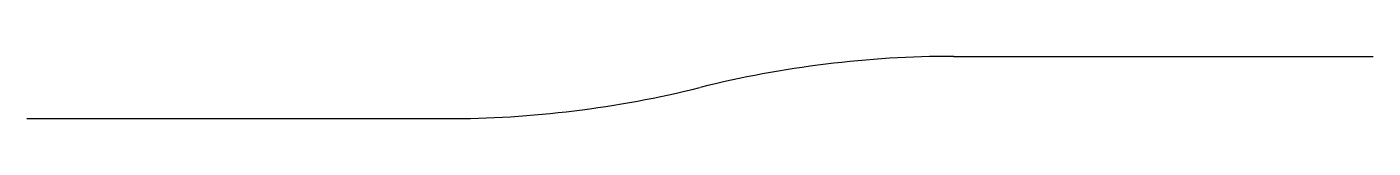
# Model space of a CAD drawing. Header units: metres. Extents: x 0 to 64.2, y 0 to 3.
import ezdxf

# ---------------------------------------------------------------- set-up
doc = ezdxf.new("R2010")
doc.units = ezdxf.units.M
doc.layers.add('EJE_VIA', color=3, linetype='Continuous')

msp = doc.modelspace()

# ---------------------------------------------------------------- linework, layer by layer
at = {"layer": 'EJE_VIA'}
for p, q in [((44.192, 2.972), (64.192, 2.972)), ((0, 0), (20, 0))]:
    msp.add_line(p, q, dxfattribs=at)
for centre, start, end in [((44.19, -47.029), 89.99736, 103.99736), ((19.995, 50), -89.99427, -75.99427)]:
    msp.add_arc(centre, 50, start, end, dxfattribs=at)

doc.saveas('drawing.dxf')
